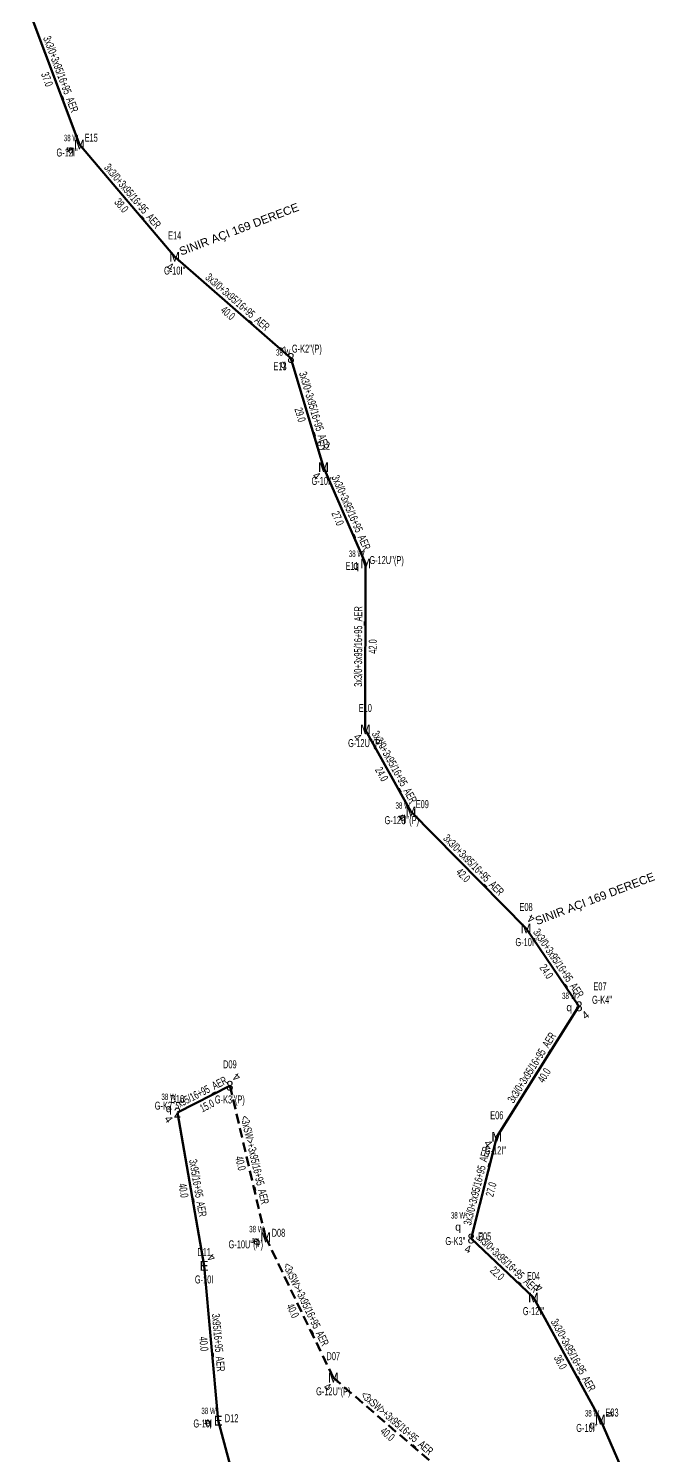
# Model space of a CAD drawing. Header units: millimetres. Extents: x 431745 to 436691, y 4033035 to 4040054.
# Drawn here: x 435245.3 to 435407.8, y 4036770.5 to 4037136.2 of the extents above; entities that cross this region are included whole.
import ezdxf
from ezdxf.enums import TextEntityAlignment as Align

# ---------------------------------------------------------------- set-up
doc = ezdxf.new("R2010")
doc.units = ezdxf.units.MM
doc.linetypes.add('DASHED', pattern=[3.75, 2.5, -1.25])
for name, color, linetype, lineweight in [('DIREK_AG_YENI', 108, 'Continuous', 25), ('DIREK_OG_YENI', 10, 'Continuous', 25), ('HAT_AG_HAVAI_YENI', 3, 'Continuous', 50), ('HAT_OG_HAVAI_ILERDE', 1, 'DASHED', 70), ('HAT_OG_HAVAI_YENI', 1, 'Continuous', 70), ('KULLANICI', 1, 'Continuous', 25)]:
    doc.layers.add(name, color=color, linetype=linetype, lineweight=lineweight)
doc.layers.add('LAMBA_GUCU', color=4, linetype='Continuous')
doc.styles.add('Direk', font='B_CAD')
doc.styles.get("Standard").update_dxf_attribs({"font": 'Arial'})

msp = doc.modelspace()

# ---------------------------------------------------------------- linework, layer by layer
at = {"layer": 'HAT_AG_HAVAI_YENI'}
for p, q in [((435283.440936, 4036858.392405), (435296.891158, 4036865.273819)), ((435283.440936, 4036858.392405), (435290.289405, 4036819.150874)), ((435290.289405, 4036819.150874), (435293.901438, 4036779.464813)), ((435293.901438, 4036779.464813), (435304.731167, 4036739.111288))]:
    msp.add_line(p, q, dxfattribs=at)
at = {"layer": 'HAT_OG_HAVAI_ILERDE'}
for p, q in [((435306.050293, 4036826.441188), (435296.891158, 4036865.273819)), ((435323.408805, 4036790.489523), (435306.050293, 4036826.441188)), ((435353.686388, 4036764.403838), (435323.408805, 4036790.489523))]:
    msp.add_line(p, q, dxfattribs=at)
at = {"layer": 'HAT_OG_HAVAI_YENI'}
for p, q in [((435245.28, 4037141.231), (435258.330968, 4037106.463724)), ((435258.330968, 4037106.463724), (435282.751133, 4037077.678002)), ((435282.751133, 4037077.678002), (435312.553, 4037051.751)), ((435312.553, 4037051.751), (435320.891, 4037023.774)), ((435320.891, 4037023.774), (435331.69, 4036999.084)), ((435331.69, 4036999.084), (435331.613, 4036956.592)), ((435331.613, 4036956.592), (435343.298, 4036935.527)), ((435343.298, 4036935.527), (435372.829467, 4036905.594869)), ((435372.829467, 4036905.594869), (435386.383, 4036885.647)), ((435386.383, 4036885.647), (435365.324, 4036852.217)), ((435365.324, 4036852.217), (435358.744, 4036826.126)), ((435358.744, 4036826.126), (435374.724, 4036811.035)), ((435374.724, 4036811.035), (435391.867734, 4036779.715653)), ((435407.794, 4036743.308), (435391.867734, 4036779.715653))]:
    msp.add_line(p, q, dxfattribs=at)

# ---------------------------------------------------------------- texts
at = {"layer": 'DIREK_AG_YENI', "width": 0.53}
for s, p in [('G-K2', (435279.843613, 4036860.186166)), ('D10', (435283.422835, 4036861.892358)), ('D11', (435290.289405, 4036822.650874)), ('G-10I', (435290.289405, 4036815.650874)), ('D12', (435297.345759, 4036780.086627)), ('G-10I', (435289.918723, 4036778.745801))]:
    msp.add_text(s, height=2.05, dxfattribs=at).set_placement(p, align=Align.MIDDLE_CENTER)
at = {"layer": 'DIREK_AG_YENI', "color": 32, "style": 'Direk'}
for rotation, p in [(306.698516, (435281.195921, 4036856.719113)), (497.60023, (435292.177443, 4036821.218557)), (277.717009, (435291.126797, 4036779.088828))]:
    msp.add_text('4', height=2, rotation=rotation, dxfattribs=at).set_placement(p, align=Align.MIDDLE_CENTER)
at = {"layer": 'DIREK_AG_YENI', "color": 4, "style": 'Direk'}
for p in [(435281.203651, 4036859.508), (435291.441209, 4036779.02066)]:
    msp.add_text('q', height=2, dxfattribs=at).set_placement(p, align=Align.MIDDLE_CENTER)
at = {"layer": 'DIREK_AG_YENI', "style": 'Direk'}
for s, p in [('2', (435283.440936, 4036858.392405)), ('E', (435290.289405, 4036819.150874)), ('E', (435293.901438, 4036779.464813))]:
    msp.add_text(s, height=2.5, dxfattribs=at).set_placement(p, align=Align.MIDDLE_CENTER)
at = {"layer": 'DIREK_OG_YENI', "width": 0.53}
for s, p in [('E15', (435261.356002, 4037108.224171)), ("G-12I''", (435255.17127, 4037104.428666)), ('E14', (435282.751133, 4037083.178002)), ("G-10I''", (435282.751133, 4037074.178002)), ("G-K2''(P)", (435316.638228, 4037054.158609)), ('E13', (435309.756109, 4037049.646862)), ('E12', (435320.891, 4037029.274)), ("G-10I''", (435320.55379, 4037020.274)), ('E11', (435328.238619, 4036998.502649)), ("G-12U''(P)", (435337.075266, 4036999.991095)), ('E10', (435331.613, 4036962.092)), ("G-12U''(P)", (435331.613, 4036953.092)), ('E09', (435346.225529, 4036937.445222)), ("G-12U''(P)", (435340.971391, 4036933.33961)), ('E08', (435372.829467, 4036911.094869)), ("G-10I''", (435372.829467, 4036902.094869)), ('E07', (435391.779829, 4036890.74617)), ("G-K4''", (435392.304385, 4036887.311999)), ('D09', (435296.891158, 4036870.773819)), ("G-K3''(P)", (435296.891158, 4036861.773819)), ('E06', (435365.324, 4036857.717)), ("G-12I''", (435364.98679, 4036848.717)), ('D08', (435309.34909, 4036827.610777)), ('E05', (435362.200455, 4036826.676383)), ("G-10U''(P)", (435300.984824, 4036824.645225)), ("G-K3''", (435354.714901, 4036825.484433)), ('E04', (435374.724, 4036816.535)), ("G-12I''", (435374.724, 4036807.535)), ('D07', (435323.408805, 4036795.989523)), ("G-12U''(P)", (435323.408805, 4036786.989523)), ('E03', (435394.851848, 4036781.544605)), ("G-10I''", (435388.424425, 4036777.605262))]:
    msp.add_text(s, height=2.05, dxfattribs=at).set_placement(p, align=Align.MIDDLE_CENTER)
at = {"layer": 'DIREK_OG_YENI', "color": 32, "style": 'Direk'}
for rotation, p in [(295.386419, (435255.801345, 4037105.263305)), (335.154688, (435281.574657, 4037075.137154)), (219.745087, (435310.762755, 4037053.903911)), (320.546223, (435319.111725, 4037021.612015)), (196.592473, (435330.890425, 4037001.767408)), (315.000001, (435329.633101, 4036954.612101)), (301.125949, (435340.901107, 4036934.079621)), (512.09703, (435374.139798, 4036908.069345)), (396.748268, (435388.058241, 4036883.403439)), (501.635669, (435298.629006, 4036867.469243)), (307.922747, (435363.115248, 4036850.496124)), (286.396654, (435303.364167, 4036825.650788)), (342.843167, (435357.918033, 4036823.450598)), (509.347814, (435376.151511, 4036813.443778)), (327.886304, (435321.920322, 4036788.117937)), (477.565302, (435394.349889, 4036781.011379))]:
    msp.add_text('4', height=2, rotation=rotation, dxfattribs=at).set_placement(p, align=Align.MIDDLE_CENTER)
at = {"layer": 'DIREK_OG_YENI', "color": 4, "style": 'Direk'}
for p in [(435256.17023, 4037105.206262), (435310.55522, 4037050.248044), (435329.224728, 4036998.668749), (435341.206908, 4036934.156841), (435383.896454, 4036885.387985), (435355.392859, 4036829.135814), (435303.694009, 4036825.605767), (435389.736224, 4036778.409259)]:
    msp.add_text('q', height=2, dxfattribs=at).set_placement(p, align=Align.MIDDLE_CENTER)
at = {"layer": 'DIREK_OG_YENI', "style": 'Direk'}
for s, p in [('M', (435258.330968, 4037106.463724)), ('M', (435282.751133, 4037077.678002)), ('8', (435312.553, 4037051.751)), ('M', (435320.891, 4037023.774)), ('M', (435331.69, 4036999.084)), ('M', (435331.613, 4036956.592)), ('M', (435343.298, 4036935.527)), ('M', (435372.829467, 4036905.594869)), ('8', (435386.383, 4036885.647)), ('8', (435296.891158, 4036865.273819)), ('M', (435365.324, 4036852.217)), ('M', (435306.050293, 4036826.441188)), ('8', (435358.744, 4036826.126)), ('M', (435374.724, 4036811.035)), ('M', (435323.408805, 4036790.489523)), ('M', (435391.867734, 4036779.715653))]:
    msp.add_text(s, height=2.5, dxfattribs=at).set_placement(p, align=Align.MIDDLE_CENTER)
at = {"layer": 'HAT_AG_HAVAI_YENI', "lineweight": 30, "width": 0.53}
for rotation, p in [(27.095233, (435289.778897, 4036862.589825)), (279.89961, (435287.702514, 4036838.917774)), (275.200457, (435292.941922, 4036799.384888))]:
    msp.add_text('3x95/16+95_AER', height=2.05, rotation=rotation, dxfattribs=at).set_placement(p, align=Align.CENTER)
for s, rotation, p in [('15.0', 27.095233, (435290.553198, 4036861.076399)), ('40.0', 279.89961, (435286.027827, 4036838.625506)), ('40.0', 275.200457, (435291.24892, 4036799.230799))]:
    msp.add_text(s, height=2.05, rotation=rotation, dxfattribs=at).set_placement(p, align=Align.TOP_CENTER)
at = {"layer": 'HAT_OG_HAVAI_ILERDE', "lineweight": 30, "width": 0.53}
for rotation, p in [(283.271335, (435302.298025, 4036846.052632)), (295.772605, (435315.494996, 4036808.834936)), (319.253421, (435339.102404, 4036778.090643))]:
    msp.add_text('<3xSW>+3x95/16+95_AER', height=2.05, rotation=rotation, dxfattribs=at).set_placement(p, align=Align.CENTER)
for rotation, p in [(283.271335, (435300.643426, 4036845.662375)), (295.772605, (435313.964101, 4036808.095775)), (319.253421, (435337.992789, 4036776.802717))]:
    msp.add_text('40.0', height=2.05, rotation=rotation, dxfattribs=at).set_placement(p, align=Align.TOP_CENTER)
at = {"layer": 'HAT_OG_HAVAI_YENI', "lineweight": 30, "width": 0.53}
for rotation, p in [(290.575592, (435252.601051, 4037124.146265, 217629.165484)), (310.309373, (435271.189229, 4037092.62074, 217641.375566)), (318.977647, (435298.209845, 4037065.356, 217656.276378)), (286.59517, (435317.536314, 4037038.005377, 217660.445341)), (293.625223, (435327.069169, 4037011.769761, 217665.845069)), (449.895599, (435330.801426, 4036977.839901, 217665.806356)), (299.016506, (435338.198432, 4036946.471725, 217671.648768)), (314.614791, (435358.668569, 4036921.157716, 217686.414733)), (304.194057, (435380.309301, 4036896.098633, 217693.1915)), (417.791404, (435375.134304, 4036869.385053, 217682.662)), (435.845492, (435361.209806, 4036839.379357, 217679.372)), (316.639035, (435367.31776, 4036819.198376, 217687.362156)), (298.695355, (435384.041631, 4036795.783346, 217695.933867))]:
    msp.add_text('3x3/0+3x95/16+95_AER', height=2.05, rotation=rotation, dxfattribs=at).set_placement(p, align=Align.CENTER)
for s, rotation, p in [('37.0', 290.575592, (435251.009495, 4037123.548812, 217629.165484)), ('38.0', 310.309373, (435269.892872, 4037091.520985, 217641.375566)), ('40.0', 318.977647, (435297.094044, 4037064.073429, 217656.276378)), ('29.0', 286.59517, (435315.907124, 4037037.519844, 217660.445341)), ('27.0', 293.625223, (435325.511652, 4037011.088481, 217665.845069)), ('42.0', 449.895599, (435332.501423, 4036977.836803, 217665.806356)), ('24.0', 299.016506, (435336.711816, 4036945.647121, 217671.648768)), ('42.0', 314.614791, (435357.458433, 4036919.963743, 217686.414733)), ('24.0', 304.194057, (435378.903165, 4036895.143237, 217693.1915)), ('40.0', 417.791404, (435376.572696, 4036868.478947, 217682.662)), ('27.0', 435.845492, (435362.858194, 4036838.963643, 217679.372)), ('22.0', 316.639035, (435366.150553, 4036817.962403, 217687.362156)), ('36.0', 298.695355, (435382.550416, 4036794.967087, 217695.933867))]:
    msp.add_text(s, height=2.05, rotation=rotation, dxfattribs=at).set_placement(p, align=Align.TOP_CENTER)
at = {"layer": 'KULLANICI', "color": 3}
for p in [(435299.225361, 4037084.779938), (435390.460533, 4036913.222585)]:
    msp.add_text('SINIR AÇI 169 DERECE', height=2.1168, rotation=20.908, dxfattribs=at).set_placement(p, align=Align.MIDDLE_CENTER)
at = {"layer": 'LAMBA_GUCU', "width": 0.55}
for p in [(435256.169572, 4037108.148368), (435310.554563, 4037053.190149), (435329.22407, 4037001.610854), (435341.20625, 4036937.098947), (435383.895796, 4036888.33009), (435281.202993, 4036862.450106), (435355.392201, 4036832.07792), (435303.693351, 4036828.547872), (435291.440551, 4036781.962765), (435389.735566, 4036781.351364)]:
    msp.add_text('38 W', height=1.65, dxfattribs=at).set_placement(p, align=Align.MIDDLE_CENTER)

doc.saveas('drawing.dxf')
